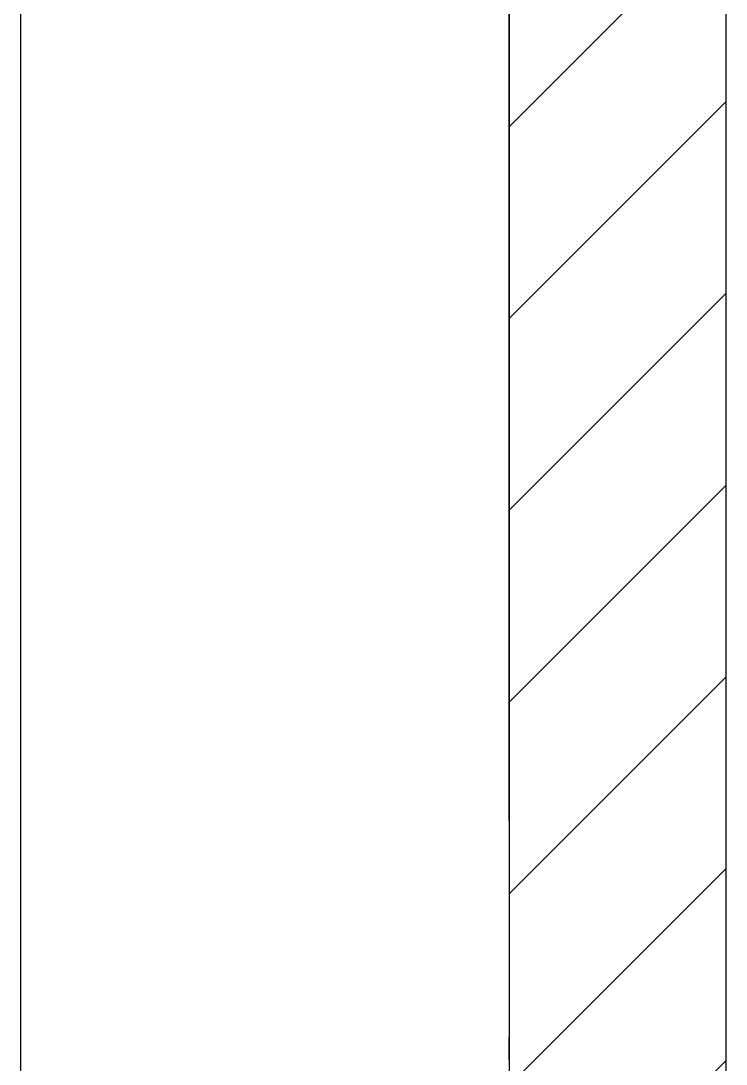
# Model space of a CAD drawing. Header units: millimetres. Extents: x 12351878 to 12381578, y 696206 to 738256.
# Drawn here: x 12357334 to 12357984, y 727574 to 728536 of the extents above; entities that cross this region are included whole.
import ezdxf

# ---------------------------------------------------------------- set-up
doc = ezdxf.new("R2010")
doc.units = ezdxf.units.MM
doc.header["$LTSCALE"] = 1000
doc.linetypes.add('DOTE', pattern=[2.42, 2, -0.2, 0.02, -0.2])
for name, color, linetype in [('A-WALL', 5, 'Continuous'), ('A-WALL-PATT', 8, 'Continuous'), ('DOTE', 16, 'DOTE'), ('GZDI-J建筑-立面-后可见线', 252, 'Continuous'), ('SYMBOL', 7, 'Continuous')]:
    doc.layers.add(name, color=color, linetype=linetype)

# ---------------------------------------------------------------- blocks, each defined once
blk = doc.blocks.new('apqs03')
at = {"layer": 'GZDI-J建筑-立面-后可见线'}
blk.add_line((3737, -2684.8, 0), (3737, 1910.57, 0), dxfattribs=at)

msp = doc.modelspace()

# ---------------------------------------------------------------- hatches: boundary and pattern name
at = {"layer": 'A-WALL-PATT'}
h = msp.add_hatch(dxfattribs=at)
h.set_pattern_fill('普通砖', color=256, scale=50, style=0)
h.set_pattern_definition([(45, (0, 89.76), (-88.388383, 88.388383), [])])
h.paths.add_polyline_path([(12357784.5, 730133.5), (12357784.5, 727083.5), (12357984.5, 727083.5), (12357984.5, 730133.5)])

# ---------------------------------------------------------------- linework, layer by layer
at = {"layer": 'A-WALL'}
for p, q in [((12357784.5, 730133.5), (12357784.5, 727083.5)), ((12357984.5, 727083.5), (12357984.5, 730133.5))]:
    msp.add_line(p, q, dxfattribs=at)
at = {"layer": 'DOTE'}
msp.add_line((12357784.5, 701178, 0), (12357784.5, 737220, 0), dxfattribs=at)

# ---------------------------------------------------------------- block references
at = {"layer": 'SYMBOL'}
msp.add_blockref('apqs03', (12353597.5, 727572.93), dxfattribs=at)

doc.saveas('drawing.dxf')
